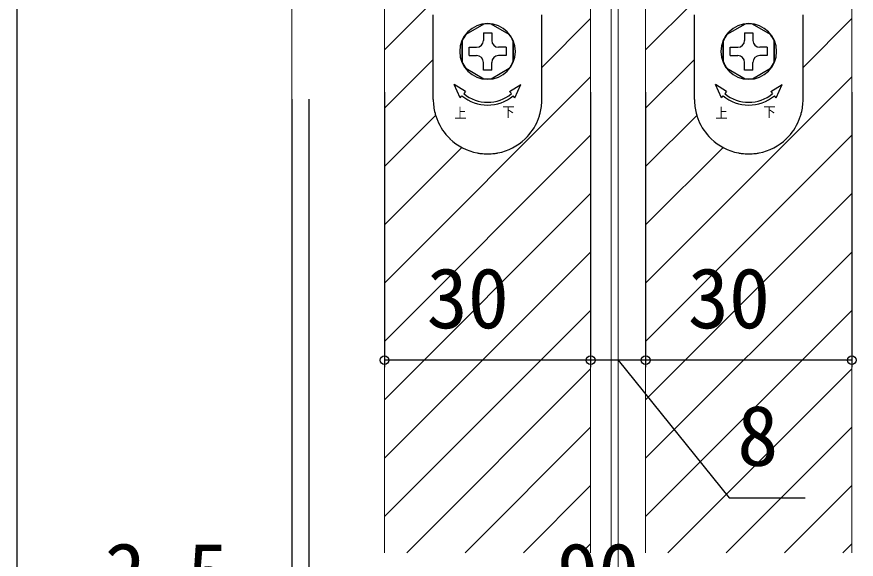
# Model space of a CAD drawing. Units: millimetres, scale not verified. Extents: x -525 to 525, y -783 to 780.
# Drawn here: x -417.4 to -295.3, y 351.4 to 430.2 of the extents above; entities that cross this region are included whole.
import ezdxf
from ezdxf.enums import TextEntityAlignment as Align

# ---------------------------------------------------------------- set-up
doc = ezdxf.new("R2010")
doc.units = ezdxf.units.MM
doc.header["$LTSCALE"] = 4
doc.layers.add('0-5_YKK_12', color=2, linetype='Continuous', lineweight=18)
doc.layers.add('0-6_YKK_13', color=4, linetype='Continuous')
doc.layers.add('0-8_YKK_D', color=6, linetype='Continuous')
doc.styles.add('ＭＳ ゴシック', font='')
doc.styles.get('ＭＳ ゴシック').set_extended_font_data('MS Gothic')

msp = doc.modelspace()

# ---------------------------------------------------------------- linework, layer by layer
at = {"layer": '0-5_YKK_12'}
for p, q in [((-329.9, 554.029), (-329.9, 196.8)), ((-377.4, 496.8), (-377.4, 352.3)), ((-363.9, 452.8), (-363.9, 352.3)), ((-333.9, 452.8), (-333.9, 352.3)), ((-325.9, 452.8), (-325.9, 352.3)), ((-295.9, 452.8), (-295.9, 352.3)), ((-330.9, 445.953), (-330.9, 352.3)), ((-363.9, 425.431), (-356.8, 432.531)), ((-325.9, 425.431), (-318.8, 432.531)), ((-341, 422.875), (-333.9, 429.975)), ((-303, 422.875), (-295.9, 429.975)), ((-363.9, 416.945), (-356.8, 424.045)), ((-325.9, 416.945), (-318.8, 424.045)), ((-363.9, 391.489), (-333.9, 421.489)), ((-325.9, 391.489), (-295.9, 421.489)), ((-363.9, 408.46), (-356.458, 415.902)), ((-325.9, 408.46), (-318.458, 415.902)), ((-363.9, 383.004), (-333.9, 413.004)), ((-325.9, 383.004), (-295.9, 413.004)), ((-363.9, 399.975), (-352.636, 411.239)), ((-325.9, 399.975), (-314.636, 411.239)), ((-363.9, 374.519), (-333.9, 404.519)), ((-325.9, 374.519), (-295.9, 404.519)), ((-363.9, 366.034), (-333.9, 396.034)), ((-325.9, 366.034), (-295.9, 396.034)), ((-363.9, 357.548), (-333.9, 387.548)), ((-325.9, 357.548), (-295.9, 387.548)), ((-360.663, 352.3), (-333.9, 379.063)), ((-322.663, 352.3), (-295.9, 379.063)), ((-352.178, 352.3), (-333.9, 370.578)), ((-314.178, 352.3), (-295.9, 370.578)), ((-343.692, 352.3), (-333.9, 362.092)), ((-305.692, 352.3), (-295.9, 362.092)), ((-335.207, 352.3), (-333.9, 353.607)), ((-297.207, 352.3), (-295.9, 353.607))]:
    msp.add_line(p, q, dxfattribs=at)
at = {"layer": '0-6_YKK_13'}
for p, q in [((-356.8, 429.5), (-356.8, 430.5)), ((-341, 429.5), (-341, 430.5)), ((-318.8, 429.5), (-318.8, 430.5)), ((-303, 429.5), (-303, 430.5)), ((-356.8, 428.626), (-356.8, 429.5)), ((-349.434, 429.164), (-352.066, 427.645)), ((-345.734, 427.645), (-348.366, 429.164)), ((-341, 428.626), (-341, 429.5)), ((-318.8, 428.626), (-318.8, 429.5)), ((-311.434, 429.164), (-314.066, 427.645)), ((-307.734, 427.645), (-310.366, 429.164)), ((-303, 428.626), (-303, 429.5)), ((-356.8, 428.162), (-356.8, 428.626)), ((-356.8, 428), (-356.8, 428.162)), ((-349.5, 427.9), (-348.3, 427.9)), ((-349.5, 427.9), (-349.5, 426.8)), ((-348.3, 427.9), (-348.3, 426.8)), ((-341, 425.5), (-341, 427.5)), ((-318.8, 428.162), (-318.8, 428.626)), ((-318.8, 428), (-318.8, 428.162)), ((-311.5, 427.9), (-310.3, 427.9)), ((-311.5, 427.9), (-311.5, 426.8)), ((-310.3, 427.9), (-310.3, 426.8)), ((-303, 425.5), (-303, 427.5)), ((-352.65, 426.73), (-352.65, 423.671)), ((-352.6, 426.72), (-352.6, 423.68)), ((-345.2, 423.68), (-345.2, 426.72)), ((-345.15, 423.671), (-345.15, 426.73)), ((-314.65, 426.73), (-314.65, 423.671)), ((-314.6, 426.72), (-314.6, 423.68)), ((-307.2, 423.68), (-307.2, 426.72)), ((-307.15, 423.671), (-307.15, 426.73)), ((-356.8, 425), (-356.8, 425.5)), ((-351.6, 424.6), (-351.6, 425.8)), ((-351.6, 425.8), (-350.5, 425.8)), ((-346.2, 425.8), (-347.3, 425.8)), ((-346.2, 425.8), (-346.2, 424.6)), ((-341, 425), (-341, 425.5)), ((-318.8, 425), (-318.8, 425.5)), ((-313.6, 424.6), (-313.6, 425.8)), ((-313.6, 425.8), (-312.5, 425.8)), ((-308.2, 425.8), (-309.3, 425.8)), ((-308.2, 425.8), (-308.2, 424.6)), ((-303, 425), (-303, 425.5)), ((-356.8, 424), (-356.8, 424.375)), ((-356.8, 423.943), (-356.8, 424)), ((-356.8, 423.665), (-356.8, 423.943)), ((-351.6, 424.6), (-350.5, 424.6)), ((-346.2, 424.6), (-347.3, 424.6)), ((-341, 424), (-341, 424.375)), ((-341, 423.943), (-341, 424)), ((-341, 423.665), (-341, 423.943)), ((-318.8, 424), (-318.8, 424.375)), ((-318.8, 423.943), (-318.8, 424)), ((-318.8, 423.665), (-318.8, 423.943)), ((-313.6, 424.6), (-312.5, 424.6)), ((-308.2, 424.6), (-309.3, 424.6)), ((-303, 424), (-303, 424.375)), ((-303, 423.943), (-303, 424)), ((-303, 423.665), (-303, 423.943)), ((-356.8, 423.643), (-356.8, 423.665)), ((-356.8, 423.5), (-356.8, 423.643)), ((-356.8, 423), (-356.8, 423.5)), ((-356.8, 422.5), (-356.8, 423)), ((-352.066, 422.756), (-349.434, 421.236)), ((-349.5, 422.5), (-349.5, 423.6)), ((-348.366, 421.236), (-345.734, 422.756)), ((-348.3, 422.5), (-348.3, 423.6)), ((-341, 423.643), (-341, 423.665)), ((-341, 423.5), (-341, 423.643)), ((-341, 423), (-341, 423.5)), ((-341, 422.5), (-341, 423)), ((-318.8, 423.643), (-318.8, 423.665)), ((-318.8, 423.5), (-318.8, 423.643)), ((-318.8, 423), (-318.8, 423.5)), ((-318.8, 422.5), (-318.8, 423)), ((-314.066, 422.756), (-311.434, 421.236)), ((-311.5, 422.5), (-311.5, 423.6)), ((-310.366, 421.236), (-307.734, 422.756)), ((-310.3, 422.5), (-310.3, 423.6)), ((-303, 423.643), (-303, 423.665)), ((-303, 423.5), (-303, 423.643)), ((-303, 423), (-303, 423.5)), ((-303, 422.5), (-303, 423)), ((-356.8, 418.2), (-356.8, 422.5)), ((-348.3, 422.5), (-349.5, 422.5)), ((-341, 418.2), (-341, 422.5)), ((-318.8, 418.2), (-318.8, 422.5)), ((-310.3, 422.5), (-311.5, 422.5)), ((-303, 418.2), (-303, 422.5)), ((-352.885, 418.451), (-353.75, 420.4)), ((-352.114, 419.37), (-353.75, 420.4)), ((-345.686, 419.37), (-344.05, 420.4)), ((-344.915, 418.451), (-344.05, 420.4)), ((-314.885, 418.451), (-315.75, 420.4)), ((-314.114, 419.37), (-315.75, 420.4)), ((-307.686, 419.37), (-306.05, 420.4)), ((-306.915, 418.451), (-306.05, 420.4)), ((-352.114, 419.37), (-352.371, 419.064)), ((-345.686, 419.37), (-345.429, 419.064)), ((-314.114, 419.37), (-314.371, 419.064)), ((-307.686, 419.37), (-307.429, 419.064)), ((-352.885, 418.451), (-352.628, 418.757)), ((-344.915, 418.451), (-345.172, 418.757)), ((-314.885, 418.451), (-314.628, 418.757)), ((-306.915, 418.451), (-307.172, 418.757))]:
    msp.add_line(p, q, dxfattribs=at)
for points in [[(-356.8, 425.5), (-356.8, 427.5), (-356.8, 428)], [(-341, 427.5), (-341, 428), (-341, 428.162), (-341, 428.626)], [(-318.8, 425.5), (-318.8, 427.5), (-318.8, 428)], [(-303, 427.5), (-303, 428), (-303, 428.162), (-303, 428.626)], [(-356.8, 424.375), (-356.8, 424.839), (-356.8, 425)], [(-341, 424.375), (-341, 424.839), (-341, 425)], [(-318.8, 424.375), (-318.8, 424.839), (-318.8, 425)], [(-303, 424.375), (-303, 424.839), (-303, 425)]]:
    msp.add_lwpolyline(points, dxfattribs=at)
for centre, radius, start, end in [((-348.9, 425.2), 4.05, 0, 180), ((-348.9, 425.2), 4, 82.33165, 97.66835), ((-310.9, 425.2), 4.05, 0, 180), ((-310.9, 425.2), 4, 82.33165, 97.66835), ((-348.9, 425.2), 4.05, 136.2623, 157.80839), ((-348.9, 425.2), 4, 142.33165, 157.66835), ((-348.9, 425.2), 4, 22.33165, 37.82349), ((-310.9, 425.2), 4.05, 136.2623, 157.80839), ((-310.9, 425.2), 4, 142.33165, 157.66835), ((-310.9, 425.2), 4, 22.33165, 37.82349), ((-350.5, 426.8), 1, 270, 0), ((-347.3, 426.8), 1, 180, 270), ((-312.5, 426.8), 1, 270, 0), ((-309.3, 426.8), 1, 180, 270), ((-348.9, 425.2), 4.05, 180, 0), ((-310.9, 425.2), 4.05, 180, 0), ((-350.5, 423.6), 1, 0, 90), ((-347.3, 423.6), 1, 90, 180), ((-312.5, 423.6), 1, 0, 90), ((-309.3, 423.6), 1, 90, 180), ((-348.9, 425.2), 4, 202.33165, 217.82349), ((-348.9, 425.2), 4, 322.17651, 337.66835), ((-310.9, 425.2), 4, 202.33165, 217.82349), ((-310.9, 425.2), 4, 322.17651, 337.66835), ((-348.9, 425.2), 4, 262.17651, 277.82349), ((-310.9, 425.2), 4, 262.17651, 277.82349), ((-348.9, 423.2), 5.4, 230, 310), ((-310.9, 423.2), 5.4, 230, 310), ((-348.9, 418.2), 7.9, 180, 194.66485), ((-348.9, 423.2), 5.8, 230, 310), ((-348.9, 418.2), 7.9, 345.33515, 0), ((-310.9, 418.2), 7.9, 180, 194.66485), ((-310.9, 423.2), 5.8, 230, 310), ((-310.9, 418.2), 7.9, 345.33515, 0), ((-348.9, 418.2), 7.9, 194.66485, 198.44872), ((-348.9, 418.2), 7.9, 198.44872, 202.318), ((-348.9, 418.2), 7.9, 337.682, 341.55128), ((-348.9, 418.2), 7.9, 341.55128, 345.33515), ((-310.9, 418.2), 7.9, 194.66485, 198.44872), ((-310.9, 418.2), 7.9, 198.44872, 202.318), ((-310.9, 418.2), 7.9, 337.682, 341.55128), ((-310.9, 418.2), 7.9, 341.55128, 345.33515), ((-348.9, 418.2), 7.9, 202.318, 225.86911), ((-348.9, 418.2), 7.9, 314.13089, 337.682), ((-310.9, 418.2), 7.9, 202.318, 225.86911), ((-310.9, 418.2), 7.9, 314.13089, 337.682), ((-348.9, 418.2), 7.9, 225.86911, 226.18003), ((-348.9, 418.2), 7.9, 226.18003, 259.0546), ((-348.9, 418.2), 7.9, 280.9454, 313.81997), ((-348.9, 418.2), 7.9, 313.81997, 314.13089), ((-310.9, 418.2), 7.9, 225.86911, 226.18003), ((-310.9, 418.2), 7.9, 226.18003, 259.0546), ((-310.9, 418.2), 7.9, 280.9454, 313.81997), ((-310.9, 418.2), 7.9, 313.81997, 314.13089), ((-348.9, 418.2), 7.9, 259.0546, 262.72786), ((-348.9, 418.2), 7.9, 277.27214, 280.9454), ((-310.9, 418.2), 7.9, 259.0546, 262.72786), ((-310.9, 418.2), 7.9, 277.27214, 280.9454), ((-348.9, 418.2), 7.9, 262.72786, 270), ((-348.9, 418.2), 7.9, 270, 277.27214), ((-310.9, 418.2), 7.9, 262.72786, 270), ((-310.9, 418.2), 7.9, 270, 277.27214)]:
    msp.add_arc(centre, radius, start, end, dxfattribs=at)
at = {"layer": '0-8_YKK_D'}
for p, q in [((-417.4, 442.3), (-417.4, 216.3)), ((-363.9, 419.257), (-363.9, 379.3)), ((-333.9, 419.257), (-333.9, 379.3)), ((-333.9, 419.257), (-333.9, 379.3)), ((-325.9, 419.257), (-325.9, 379.3)), ((-325.9, 419.257), (-325.9, 379.3)), ((-295.9, 419.257), (-295.9, 379.3)), ((-377.4, 418.257), (-377.4, 339.3)), ((-374.9, 418.257), (-374.9, 339.3)), ((-374.9, 418.257), (-374.9, 339.3)), ((-377.4, 417.257), (-377.4, 319.3)), ((-333.9, 380.3), (-363.9, 380.3)), ((-325.9, 380.3), (-333.9, 380.3)), ((-295.9, 380.3), (-325.9, 380.3))]:
    msp.add_line(p, q, dxfattribs=at)
msp.add_lwpolyline([(-329.9, 380.3), (-313.759, 360.3), (-302.668, 360.3)], dxfattribs=at)
for centre in [(-363.9, 380.3), (-333.9, 380.3), (-333.9, 380.3), (-325.9, 380.3), (-325.9, 380.3), (-295.9, 380.3)]:
    msp.add_circle(centre, 0.637, dxfattribs=at)

# ---------------------------------------------------------------- texts
at = {"layer": '0-6_YKK_13', "style": 'ＭＳ ゴシック', "width": 0.9}
for s, p in [('上', (-353.753, 415.057)), ('下', (-346.773, 415.24)), ('上', (-315.753, 415.057)), ('下', (-308.773, 415.24))]:
    msp.add_text(s, height=1.466, dxfattribs=at).set_placement(p, align=Align.BOTTOM_LEFT)
at = {"layer": '0-8_YKK_D', "style": 'ＭＳ ゴシック'}
for s, p in [('30', (-357.764, 382.3)), ('30', (-319.764, 382.3)), ('8', (-312.577, 362.3)), ('2.5', (-404.614, 342.3)), ('90', (-338.798, 342.3))]:
    msp.add_text(s, height=8.798, dxfattribs=at).set_placement(p, align=Align.BOTTOM_LEFT)

doc.saveas('drawing.dxf')
